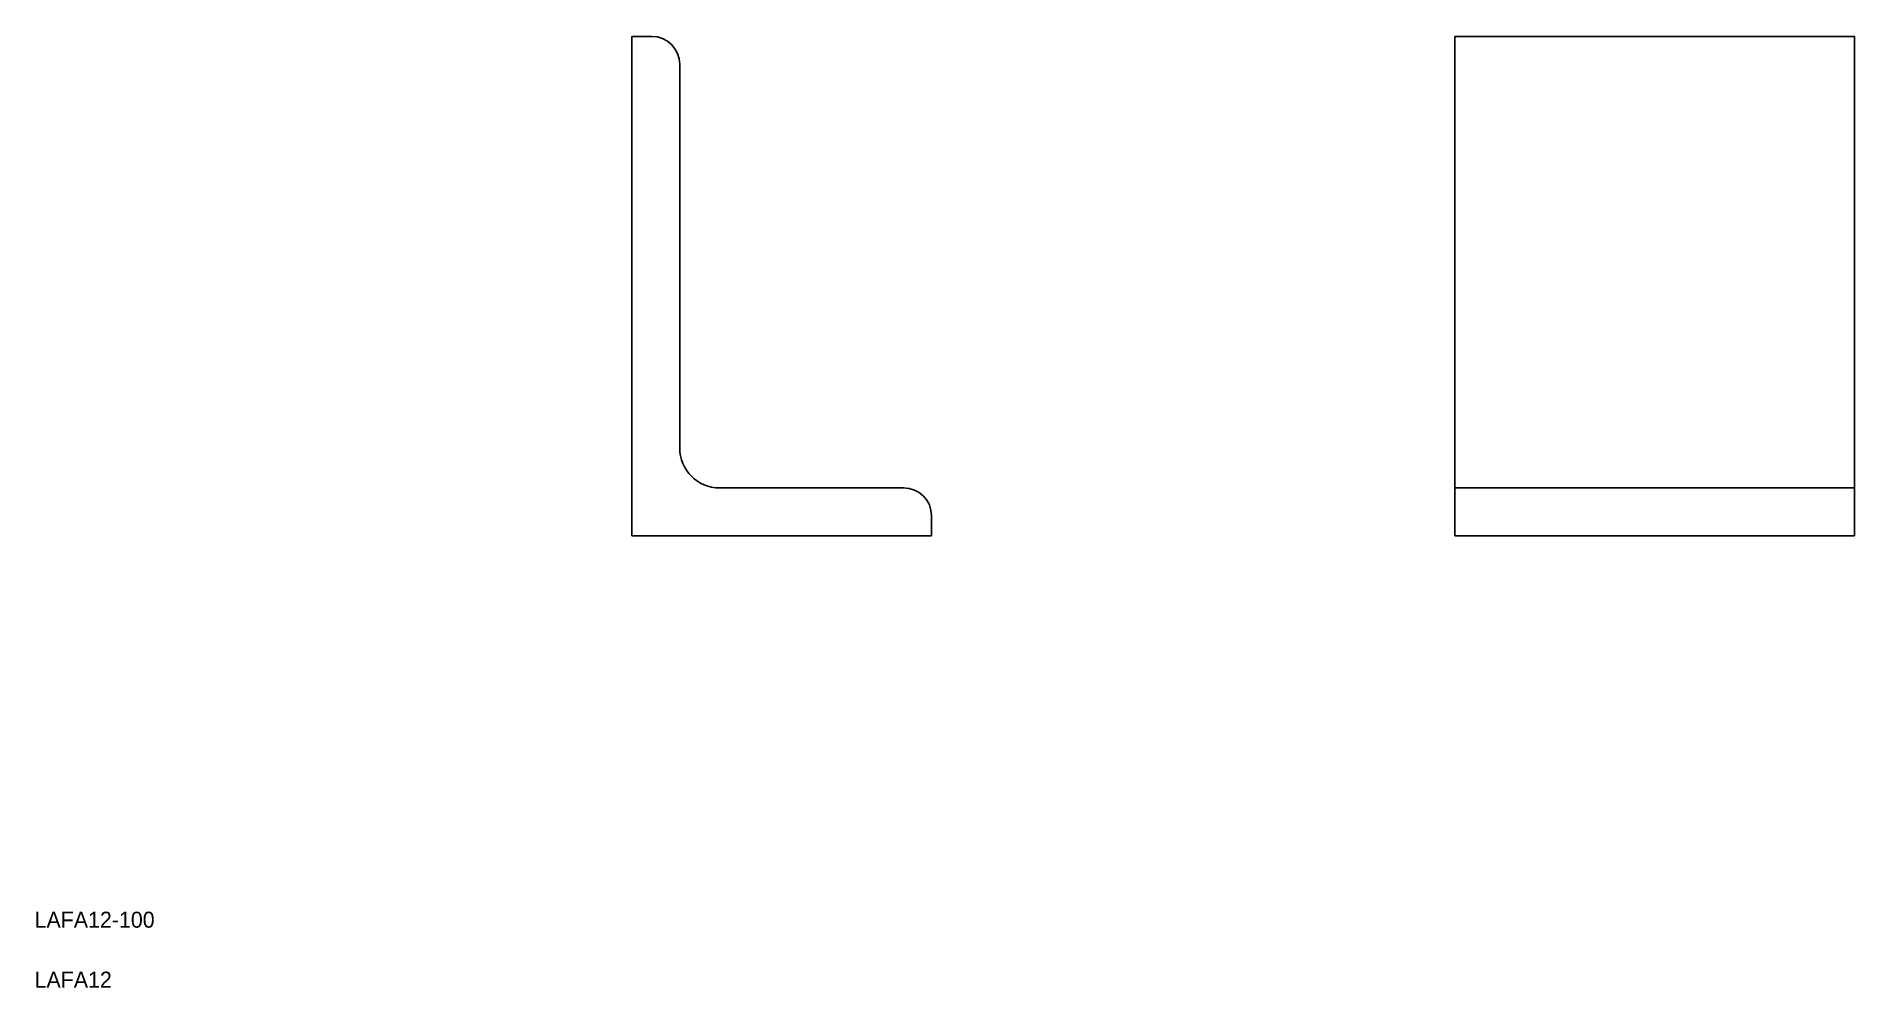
# Model space of a CAD drawing. Extents: x 442 to 896, y 424 to 662.
import ezdxf

# ---------------------------------------------------------------- set-up
doc = ezdxf.new("R2010")
doc.units = 0
doc.layers.get('0').update_dxf_attribs({"linetype": 'CONTINUOUS'})

msp = doc.modelspace()

# ---------------------------------------------------------------- linework, layer by layer
at = {"color": 7, "linetype": 'CONTINUOUS'}
for p, q in [((590.52, 662.11), (590.52, 537.11)), ((595.52, 662.11), (590.52, 662.11)), ((796.47, 662.11), (796.47, 537.11)), ((896.47, 662.11), (796.47, 662.11)), ((896.47, 537.11), (896.47, 662.11)), ((602.52, 559.11), (602.52, 655.11)), ((658.52, 549.11), (612.52, 549.11)), ((796.47, 549.11), (896.47, 549.11)), ((665.52, 537.11), (665.52, 542.11)), ((590.52, 537.11), (665.52, 537.11)), ((796.47, 537.11), (896.47, 537.11))]:
    msp.add_line(p, q, dxfattribs=at)
for centre, radius, start, end in [((595.52, 655.11), 7, 0, 90), ((612.52, 559.11), 10, 180, 270), ((658.52, 542.11), 7, 0, 90)]:
    msp.add_arc(centre, radius, start, end, dxfattribs=at)

# ---------------------------------------------------------------- texts
for s, p in [('LAFA12-100', (441.11, 439.04)), ('LAFA12', (441.11, 424.04))]:
    msp.add_text(s, height=4, dxfattribs=at).set_placement(p)

doc.saveas('drawing.dxf')
